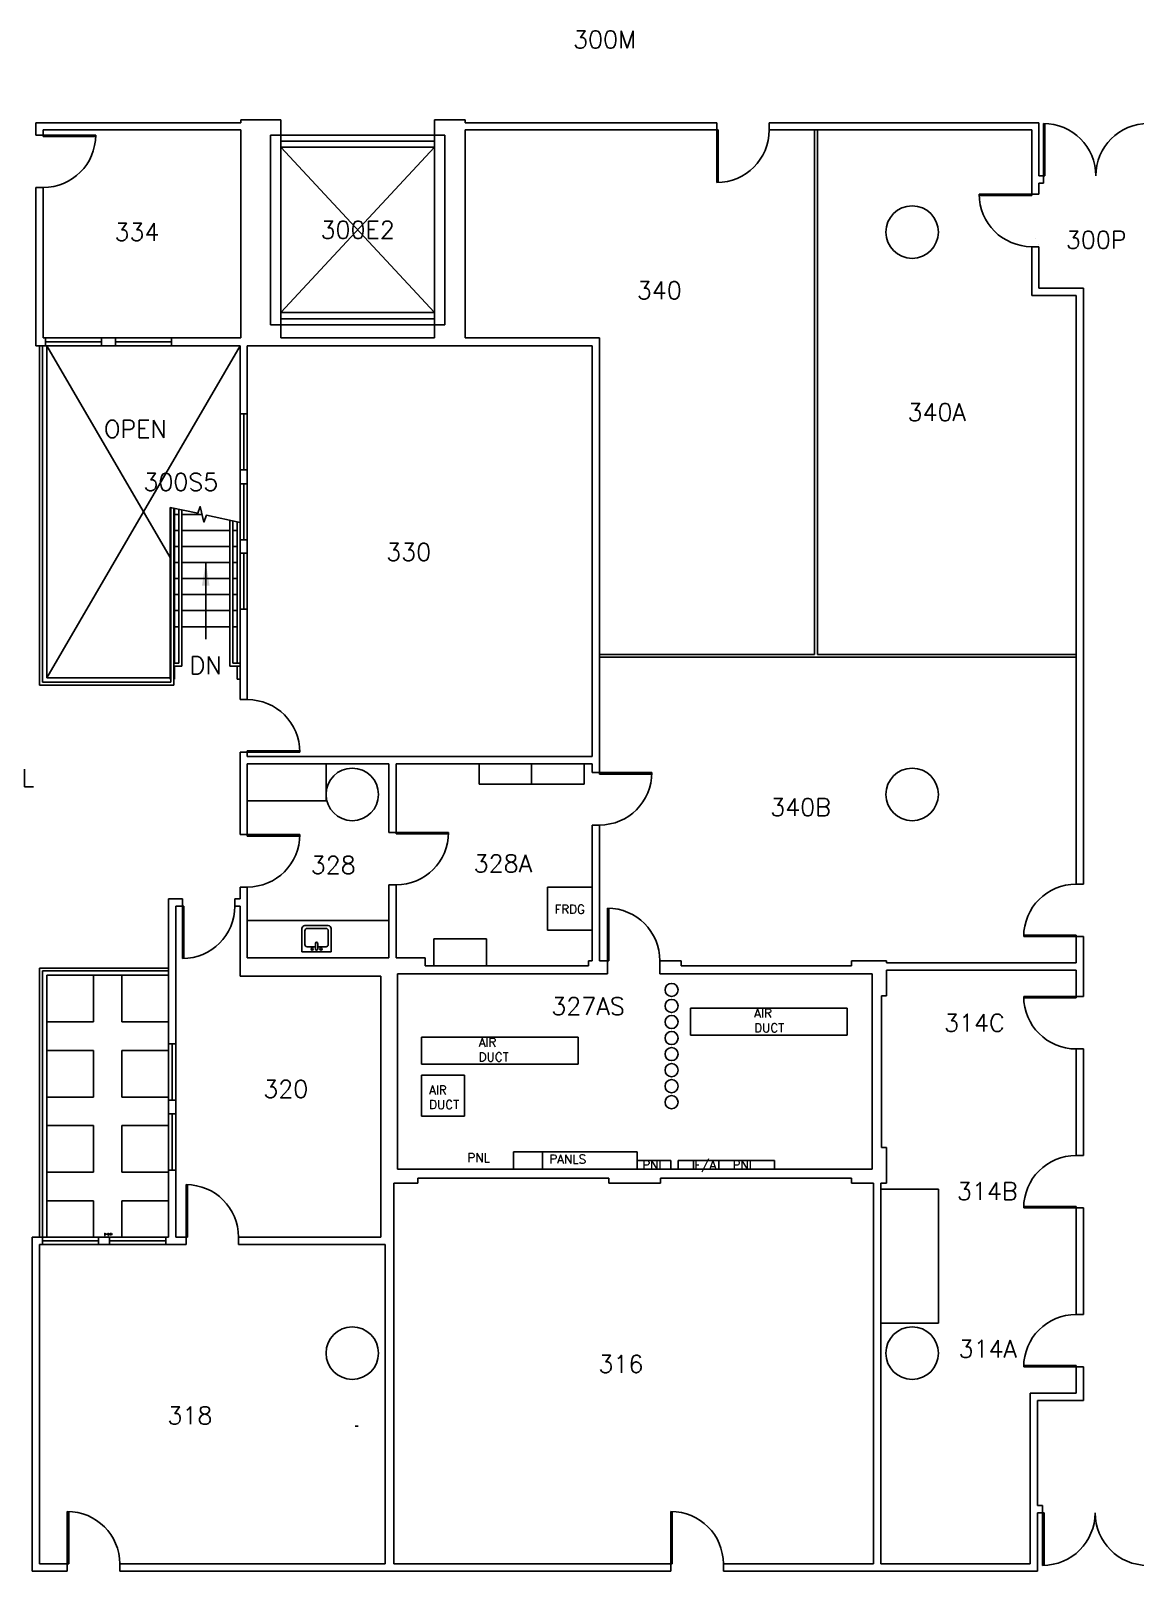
# Model space of a CAD drawing. Header units: inches. Extents: x -10292 to -5324, y 13584 to 17309.
# Drawn here: x -9439 to -8682, y 14906 to 15962 of the extents above; entities that cross this region are included whole.
import ezdxf
from ezdxf.enums import TextEntityAlignment as Align

# ---------------------------------------------------------------- set-up
doc = ezdxf.new("R2010")
doc.units = ezdxf.units.IN
doc.header["$MEASUREMENT"] = 0
doc.layers.get('0').update_dxf_attribs({"plot": 0})
for name, color, linetype in [('A-AREA-IDEN', 7, 'Continuous'), ('A-COLS', 1, 'Continuous'), ('A-DOOR', 3, 'Continuous'), ('A-EQPM', 9, 'Continuous'), ('A-FLOR', 9, 'Continuous'), ('A-FLOR-CASE', 11, 'Continuous'), ('A-FLOR-EVTR', 3, 'Continuous'), ('A-FLOR-HRAL', 4, 'Continuous'), ('A-FLOR-PFIX', 9, 'Continuous'), ('A-FLOR-STRS', 9, 'Continuous'), ('A-FURN', 9, 'Continuous'), ('A-GLAZ', 5, 'Continuous'), ('A-WALL-FULL', 7, 'Continuous'), ('A-WALL-PRTN', 9, 'Continuous')]:
    doc.layers.add(name, color=color, linetype=linetype)
doc.layers.get('0').off()
doc.styles.get("Standard").update_dxf_attribs({"font": 'romans.shx', "height": 12})
doc.dimstyles.get("Standard").update_dxf_attribs({"dimtxt": 0.18, "dimasz": 0.18, "dimexe": 0.18, "dimexo": 0.0625, "dimgap": 0.09, "dimtad": 0, "dimtih": 1, "dimtoh": 1, "dimdec": 4, "dimzin": 0, "dimdsep": 46, "dimtxsty": 'Standard', "dimcen": 0.09, "dimadec": 0, "dimazin": 0, "dimtfac": 1, "dimtdec": 4, "dimtofl": 0, "dimtmove": 0, "dimatfit": 3, "dimfxl": 0, "dimtolj": 1, "dimtzin": 0, "dimarcsym": 0})

# ---------------------------------------------------------------- blocks, each defined once
blk = doc.blocks.new('SINKSQUARE')
at = {"layer": 'A-FLOR-PFIX'}
for p, q in [((-10, 0), (10, 0)), ((-0.8, -1.8), (-0.8, -5.8)), ((0.7, -1.8), (0.7, -5.8))]:
    blk.add_line(p, q, dxfattribs=at)
for points in [[(10, 0), (10, -16, -0.414214), (8, -18), (-8, -18, -0.414214), (-10, -16), (-10, 0)], [(0.7, -3.5), (6.5, -3.5, -0.414214), (8, -5), (8, -14.5, -0.414214), (6.5, -16), (-6.5, -16, -0.414214), (-8, -14.5), (-8, -5, -0.414214), (-6.5, -3.5), (-0.8, -3.5)]]:
    blk.add_lwpolyline(points, format="xyb", dxfattribs=at)
for centre in [(-3, -2), (3, -2)]:
    blk.add_circle(centre, 0.75, dxfattribs=at)
for centre, start, end in [((0, -1.8), 0, 180), ((0, -5.8), 180, 0)]:
    blk.add_arc(centre, 0.75, start, end, dxfattribs=at)
for tag, p in [('INFO_BLOCK_ID', (0, 0)), ('ROOM_NUMBER', (0, -9)), ('SM_DESCRIPTION', (0, -18)), ('HEIGHT', (0, -27)), ('COMMENT', (0, -36))]:
    blk.add_attdef(tag, text='', height=6).set_placement(p, align=Align.CENTER)

msp = doc.modelspace()

# ---------------------------------------------------------------- linework, layer by layer
at = {"layer": 'A-COLS'}
for centre in [(-8834.8, 15824.3), (-9218.8, 15438.8), (-8834.8, 15438.8), (-9218.8, 15055.8), (-8834.8, 15055.8)]:
    msp.add_circle(centre, 18, dxfattribs=at)
at = {"layer": 'A-DOOR'}
for p, q in [((-8968.8, 15894.3), (-8968.8, 15858.3)), ((-8968.8, 15894.3), (-8967.8, 15894.3)), ((-8967.8, 15894.3), (-8967.8, 15858.3)), ((-8744.8, 15862.8), (-8744.8, 15898.8)), ((-8743.8, 15862.8), (-8743.8, 15898.8)), ((-9430.8, 15890.8), (-9394.8, 15890.8)), ((-9430.8, 15890.8), (-9430.8, 15889.8)), ((-9430.8, 15889.8), (-9394.8, 15889.8)), ((-8744.8, 15862.8), (-8743.8, 15862.8)), ((-8752.8, 15850.3), (-8788.8, 15850.3)), ((-8752.8, 15850.3), (-8752.8, 15849.3)), ((-8752.8, 15849.3), (-8788.8, 15849.3)), ((-9290.8, 15467.8), (-9290.8, 15468.8)), ((-9290.8, 15468.8), (-9254.8, 15468.8)), ((-9290.8, 15467.8), (-9254.8, 15467.8)), ((-9049.3, 15453.8), (-9013.3, 15453.8)), ((-9049.3, 15453.8), (-9049.3, 15452.8)), ((-9049.3, 15452.8), (-9013.3, 15452.8)), ((-9290.8, 15411.3), (-9254.8, 15411.3)), ((-9290.8, 15411.3), (-9290.8, 15410.3)), ((-9290.8, 15410.3), (-9254.8, 15410.3)), ((-9188.8, 15412.8), (-9152.8, 15412.8)), ((-9188.8, 15412.8), (-9188.8, 15411.8)), ((-9188.8, 15411.8), (-9152.8, 15411.8)), ((-9335.3, 15362.3), (-9335.3, 15326.3)), ((-9335.3, 15362.3), (-9334.3, 15362.3)), ((-9334.3, 15362.3), (-9334.3, 15326.3)), ((-9043.8, 15324.8), (-9043.8, 15360.8)), ((-9042.8, 15324.8), (-9042.8, 15360.8)), ((-8722.3, 15342.3), (-8758.3, 15342.3)), ((-8722.3, 15341.3), (-8758.3, 15341.3)), ((-8722.3, 15341.3), (-8722.3, 15342.3)), ((-9043.8, 15324.8), (-9042.8, 15324.8)), ((-8722.3, 15300.3), (-8758.3, 15300.3)), ((-8722.3, 15299.3), (-8758.3, 15299.3)), ((-8722.3, 15300.3), (-8722.3, 15299.3)), ((-9332.8, 15135.3), (-9332.8, 15171.3)), ((-9331.8, 15135.3), (-9331.8, 15171.3)), ((-8722.3, 15156.3), (-8758.3, 15156.3)), ((-8722.3, 15155.3), (-8758.3, 15155.3)), ((-8722.3, 15155.3), (-8722.3, 15156.3)), ((-9332.8, 15135.3), (-9331.8, 15135.3)), ((-8722.3, 15047.3), (-8758.3, 15047.3)), ((-8722.3, 15046.3), (-8758.3, 15046.3)), ((-8722.3, 15046.3), (-8722.3, 15047.3)), ((-9414.3, 14911.3), (-9414.3, 14947.3)), ((-9413.3, 14911.3), (-9413.3, 14947.3)), ((-9000.3, 14911.3), (-9000.3, 14947.3)), ((-8999.3, 14911.3), (-8999.3, 14947.3)), ((-8745.3, 14946.3), (-8745.3, 14910.3)), ((-8745.3, 14946.3), (-8744.3, 14946.3)), ((-8744.3, 14946.3), (-8744.3, 14910.3)), ((-9414.3, 14911.3), (-9413.3, 14911.3)), ((-9000.3, 14911.3), (-8999.3, 14911.3))]:
    msp.add_line(p, q, dxfattribs=at)
for centre, start, end in [((-8968.8, 15894.3), 270, 0), ((-8744.8, 15862.8), 0, 90), ((-8672.8, 15862.8), 90, 180), ((-9430.8, 15890.8), 270, 0), ((-8752.8, 15850.3), 180, 270), ((-9290.8, 15467.8), 0, 90), ((-9049.3, 15453.8), 270, 0), ((-9290.8, 15411.3), 270, 0), ((-9188.8, 15412.8), 270, 0), ((-8722.3, 15341.3), 90, 180), ((-9335.3, 15362.3), 270, 0), ((-9043.8, 15324.8), 0, 90), ((-8722.3, 15300.3), 180, 270), ((-8722.3, 15155.3), 90, 180), ((-9332.8, 15135.3), 0, 90), ((-8722.3, 15046.3), 90, 180), ((-9414.3, 14911.3), 0, 90), ((-9000.3, 14911.3), 0, 90), ((-8745.3, 14946.3), 270, 0), ((-8673.3, 14946.3), 180, 270)]:
    msp.add_arc(centre, 36, start, end, dxfattribs=at)
at = {"layer": 'A-EQPM'}
for p, q in [((-9084.8, 15375.3), (-9084.8, 15345.8)), ((-9054.3, 15375.3), (-9084.8, 15375.3)), ((-9054.3, 15345.8), (-9084.8, 15345.8)), ((-8879.3, 15292.3), (-8986.8, 15292.3)), ((-8986.8, 15292.3), (-8986.8, 15273.8)), ((-8879.3, 15292.3), (-8879.3, 15273.8)), ((-9171.3, 15272.3), (-9063.8, 15272.3)), ((-9171.3, 15272.3), (-9171.3, 15253.8)), ((-9063.8, 15272.3), (-9063.8, 15253.8)), ((-8879.3, 15273.8), (-8986.8, 15273.8)), ((-9171.3, 15253.8), (-9063.8, 15253.8)), ((-9171.3, 15246.3), (-9141.8, 15246.3)), ((-9171.3, 15246.3), (-9171.3, 15218.3)), ((-9141.8, 15246.3), (-9141.8, 15218.3)), ((-9171.3, 15218.3), (-9141.8, 15218.3)), ((-9108.3, 15193.8), (-9108.3, 15181.8)), ((-9108.3, 15193.8), (-9023.3, 15193.8)), ((-9088.3, 15193.8), (-9088.3, 15181.8)), ((-9023.3, 15193.8), (-9023.3, 15181.8)), ((-9023.3, 15187.8), (-9000.3, 15187.8)), ((-9000.3, 15187.8), (-9000.3, 15181.8)), ((-8995.3, 15187.8), (-8995.3, 15181.8)), ((-8995.3, 15187.8), (-8929.3, 15187.8)), ((-8984.8, 15187.8), (-8984.8, 15181.8)), ((-8967.3, 15187.8), (-8967.3, 15181.8)), ((-8929.3, 15187.8), (-8929.3, 15181.8))]:
    msp.add_line(p, q, dxfattribs=at)
for centre in [(-8999.8, 15304.8), (-8999.8, 15293.8), (-8999.8, 15282.8), (-8999.8, 15271.8), (-8999.8, 15260.8), (-8999.8, 15249.8), (-8999.8, 15238.8), (-8999.8, 15227.8)]:
    msp.add_circle(centre, 4.5, dxfattribs=at)
at = {"layer": 'A-FLOR'}
for p, q in [((-9428.3, 15518.8), (-9428.3, 15746.3)), ((-9295.8, 15746.3), (-9428.3, 15518.8)), ((-9428.3, 15746.3), (-9343.8, 15601.2)), ((-9343.8, 15635.6), (-9343.8, 15517.8)), ((-9340.8, 15635), (-9340.8, 15528.8)), ((-9297.8, 15625.6), (-9297.8, 15528.8)), ((-9340.8, 15526.8), (-9340.8, 15517.8)), ((-9297.8, 15526.8), (-9297.8, 15517.8)), ((-9428.3, 15518.8), (-9343.8, 15518.8)), ((-9343.3, 15517.8), (-9343.8, 15517.8)), ((-9340.8, 15517.8), (-9341.3, 15517.8)), ((-9297.8, 15517.8), (-9295.8, 15517.8)), ((-9428.3, 15314.8), (-9428.3, 15135.3)), ((-9428.3, 15314.8), (-9344.8, 15314.8)), ((-9396.3, 15314.8), (-9396.3, 15282.8)), ((-9376.8, 15282.8), (-9376.8, 15314.8)), ((-9428.3, 15282.8), (-9396.3, 15282.8)), ((-9376.8, 15282.8), (-9344.8, 15282.8)), ((-9428.3, 15263.3), (-9396.3, 15263.3)), ((-9396.3, 15263.3), (-9396.3, 15231.3)), ((-9376.8, 15231.3), (-9376.8, 15263.3)), ((-9376.8, 15263.3), (-9344.8, 15263.3)), ((-9428.3, 15231.3), (-9396.3, 15231.3)), ((-9376.8, 15231.3), (-9344.8, 15231.3)), ((-9428.3, 15211.8), (-9396.3, 15211.8)), ((-9396.3, 15211.8), (-9396.3, 15179.8)), ((-9376.8, 15179.8), (-9376.8, 15211.8)), ((-9376.8, 15211.8), (-9344.8, 15211.8)), ((-9428.3, 15179.8), (-9396.3, 15179.8)), ((-9376.8, 15179.8), (-9344.8, 15179.8)), ((-9428.3, 15160.3), (-9396.3, 15160.3)), ((-9396.3, 15160.3), (-9396.3, 15135.3)), ((-9376.8, 15135.3), (-9376.8, 15160.3)), ((-9376.8, 15160.3), (-9344.8, 15160.3))]:
    msp.add_line(p, q, dxfattribs=at)
at = {"layer": 'A-FLOR-CASE'}
for p, q in [((-9236.8, 15459.8), (-9236.8, 15434.3)), ((-9131.8, 15459.8), (-9131.8, 15445.8)), ((-9095.8, 15459.8), (-9095.8, 15445.8)), ((-9059.8, 15459.8), (-9059.8, 15445.8)), ((-9131.8, 15445.8), (-9059.8, 15445.8)), ((-9236.8, 15434.3), (-9290.8, 15434.3)), ((-9193.8, 15352.3), (-9290.8, 15352.3)), ((-9126.8, 15339.8), (-9162.8, 15339.8)), ((-9162.8, 15339.8), (-9162.8, 15321.3)), ((-9126.8, 15339.8), (-9126.8, 15321.3))]:
    msp.add_line(p, q, dxfattribs=at)
at = {"layer": 'A-FLOR-EVTR'}
for p, q in [((-9162.3, 15890.8), (-9267.8, 15890.8)), ((-9267.8, 15760.8), (-9267.8, 15890.8)), ((-9162.3, 15886.7), (-9267.8, 15886.7)), ((-9267.8, 15882.6), (-9162.3, 15769.1)), ((-9162.3, 15882.6), (-9267.8, 15769.1)), ((-9267.8, 15882.6), (-9162.3, 15882.6)), ((-9162.3, 15760.8), (-9162.3, 15890.8)), ((-9162.3, 15769.1), (-9267.8, 15769.1)), ((-9162.3, 15764.9), (-9267.8, 15764.9)), ((-9162.3, 15760.8), (-9267.8, 15760.8))]:
    msp.add_line(p, q, dxfattribs=at)
at = {"layer": 'A-FLOR-HRAL'}
for p, q in [((-9433.3, 15513.8), (-9433.3, 15746.3)), ((-9431.3, 15515.8), (-9431.3, 15746.3)), ((-9343.3, 15635.5), (-9343.3, 15515.8)), ((-9341.3, 15635.1), (-9341.3, 15513.8)), ((-9337.8, 15634.3), (-9337.8, 15528.8)), ((-9335.8, 15633.9), (-9335.8, 15526.8)), ((-9302.8, 15626.7), (-9302.8, 15526.8)), ((-9300.8, 15626.2), (-9300.8, 15528.8)), ((-9337.8, 15528.8), (-9341.3, 15528.8)), ((-9335.8, 15526.8), (-9341.3, 15526.8)), ((-9295.8, 15526.8), (-9302.8, 15526.8)), ((-9295.8, 15528.8), (-9300.8, 15528.8)), ((-9433.3, 15513.8), (-9341.3, 15513.8)), ((-9431.3, 15515.8), (-9343.3, 15515.8)), ((-9433.3, 15319.8), (-9344.8, 15319.8)), ((-9433.3, 15319.8), (-9433.3, 15135.3)), ((-9431.3, 15317.8), (-9344.8, 15317.8)), ((-9431.3, 15317.8), (-9431.3, 15135.3))]:
    msp.add_line(p, q, dxfattribs=at)
at = {"layer": 'A-FLOR-STRS'}
for p, q in [((-9337.8, 15630.8), (-9340.8, 15630.8)), ((-9321.8, 15630.8), (-9335.8, 15630.8)), ((-9337.8, 15619.8), (-9340.8, 15619.8)), ((-9302.8, 15619.8), (-9335.8, 15619.8)), ((-9297.8, 15619.8), (-9300.8, 15619.8)), ((-9337.8, 15608.8), (-9340.8, 15608.8)), ((-9302.8, 15608.8), (-9335.8, 15608.8)), ((-9297.8, 15608.8), (-9300.8, 15608.8)), ((-9337.8, 15597.8), (-9340.8, 15597.8)), ((-9302.8, 15597.8), (-9335.8, 15597.8)), ((-9297.8, 15597.8), (-9300.8, 15597.8)), ((-9337.8, 15586.8), (-9340.8, 15586.8)), ((-9302.8, 15586.8), (-9335.8, 15586.8)), ((-9297.8, 15586.8), (-9300.8, 15586.8)), ((-9337.8, 15575.8), (-9340.8, 15575.8)), ((-9302.8, 15575.8), (-9335.8, 15575.8)), ((-9297.8, 15575.8), (-9300.8, 15575.8)), ((-9337.8, 15564.8), (-9340.8, 15564.8)), ((-9302.8, 15564.8), (-9335.8, 15564.8)), ((-9297.8, 15564.8), (-9300.8, 15564.8)), ((-9337.8, 15553.8), (-9340.8, 15553.8)), ((-9302.8, 15553.8), (-9335.8, 15553.8)), ((-9297.8, 15553.8), (-9300.8, 15553.8))]:
    msp.add_line(p, q, dxfattribs=at)
msp.add_lwpolyline([(-9295.8, 15625.1), (-9318.8, 15630.2), (-9320.6, 15625.5), (-9323.1, 15636.1), (-9324.8, 15631.5), (-9343.8, 15635.6)], dxfattribs=at)
at = {"layer": 'A-FURN'}
for p, q in [((-8856.3, 15168.3), (-8816.8, 15168.3)), ((-8816.8, 15168.3), (-8816.8, 15076.3)), ((-8856.3, 15076.3), (-8816.8, 15076.3))]:
    msp.add_line(p, q, dxfattribs=at)
at = {"layer": 'A-GLAZ'}
for p, q in [((-9390.8, 15751.8), (-9429.3, 15751.8)), ((-9390.8, 15749.1), (-9429.3, 15749.1)), ((-9390.8, 15746.3), (-9429.3, 15746.3)), ((-9342.8, 15751.8), (-9381.3, 15751.8)), ((-9342.8, 15749.1), (-9381.3, 15749.1)), ((-9342.8, 15746.3), (-9381.3, 15746.3)), ((-9295.8, 15699.8), (-9295.8, 15661.3)), ((-9293.3, 15699.8), (-9293.3, 15661.3)), ((-9290.8, 15699.8), (-9290.8, 15661.3)), ((-9295.8, 15651.8), (-9295.8, 15613.3)), ((-9293.3, 15651.8), (-9293.3, 15613.3)), ((-9290.8, 15651.8), (-9290.8, 15613.3)), ((-9295.8, 15604.3), (-9295.8, 15565.8)), ((-9293.3, 15604.3), (-9293.3, 15565.8)), ((-9290.8, 15604.3), (-9290.8, 15565.8)), ((-9344.8, 15229.3), (-9344.8, 15267.8)), ((-9342.3, 15229.3), (-9342.3, 15267.8)), ((-9339.8, 15229.3), (-9339.8, 15267.8)), ((-9344.8, 15181.3), (-9344.8, 15219.8)), ((-9342.3, 15181.3), (-9342.3, 15219.8)), ((-9339.8, 15181.3), (-9339.8, 15219.8)), ((-9392.8, 15135.3), (-9431.3, 15135.3)), ((-9392.8, 15132.8), (-9431.3, 15132.8)), ((-9346.8, 15135.3), (-9385.3, 15135.3)), ((-9346.8, 15132.8), (-9385.3, 15132.8)), ((-9392.8, 15130.3), (-9431.3, 15130.3)), ((-9346.8, 15130.3), (-9385.3, 15130.3))]:
    msp.add_line(p, q, dxfattribs=at)
at = {"layer": 'A-WALL-FULL'}
for p, q in [((-9295.3, 15899.3), (-9435.8, 15899.3)), ((-9435.8, 15899.3), (-9435.8, 15890.8)), ((-9295.3, 15894.3), (-9430.8, 15894.3)), ((-9430.8, 15894.3), (-9430.8, 15890.8)), ((-9267.8, 15901.3), (-9295.3, 15901.3)), ((-9295.3, 15901.3), (-9295.3, 15899.3)), ((-9295.3, 15894.3), (-9295.3, 15751.8)), ((-9267.8, 15901.3), (-9267.8, 15890.8)), ((-9141.3, 15901.3), (-9162.3, 15901.3)), ((-9162.3, 15901.3), (-9162.3, 15890.8)), ((-9141.3, 15899.3), (-9141.3, 15901.3)), ((-8968.8, 15899.3), (-9141.3, 15899.3)), ((-9141.3, 15751.8), (-9141.3, 15894.3)), ((-8968.8, 15894.3), (-9141.3, 15894.3)), ((-8968.8, 15899.3), (-8968.8, 15894.3)), ((-8747.8, 15899.3), (-8932.8, 15899.3)), ((-8932.8, 15899.3), (-8932.8, 15894.3)), ((-8752.8, 15894.3), (-8932.8, 15894.3)), ((-8752.8, 15894.3), (-8752.8, 15850.3)), ((-8747.8, 15862.8), (-8747.8, 15899.3)), ((-9435.8, 15890.8), (-9430.8, 15890.8)), ((-9267.8, 15890.8), (-9274.8, 15890.8)), ((-9274.8, 15890.8), (-9274.8, 15760.8)), ((-9162.3, 15890.8), (-9155.3, 15890.8)), ((-9155.3, 15890.8), (-9155.3, 15760.8)), ((-8744.8, 15862.8), (-8747.8, 15862.8)), ((-8744.8, 15862.8), (-8744.8, 15857.8)), ((-9435.8, 15854.8), (-9435.8, 15746.3)), ((-9435.8, 15854.8), (-9430.8, 15854.8)), ((-9430.8, 15854.8), (-9430.8, 15751.8)), ((-8747.8, 15850.3), (-8752.8, 15850.3)), ((-8744.8, 15857.8), (-8747.8, 15857.8)), ((-8747.8, 15857.8), (-8747.8, 15850.3)), ((-8750.2, 15820.2), (-8750.2, 15820.2)), ((-8752.8, 15814.3), (-8752.8, 15780.8)), ((-8747.8, 15814.3), (-8752.8, 15814.3)), ((-8747.8, 15815.8), (-8747.8, 15815.8)), ((-8747.8, 15814.3), (-8747.8, 15785.8)), ((-8722.3, 15780.8), (-8752.8, 15780.8)), ((-8717.3, 15785.8), (-8747.8, 15785.8)), ((-8722.3, 15780.8), (-8722.3, 15377.3)), ((-8717.3, 15785.8), (-8717.3, 15377.3)), ((-9267.8, 15760.8), (-9274.8, 15760.8)), ((-9267.8, 15760.8), (-9267.8, 15751.8)), ((-9162.3, 15760.8), (-9162.3, 15751.8)), ((-9162.3, 15760.8), (-9155.3, 15760.8)), ((-9429.3, 15746.3), (-9435.8, 15746.3)), ((-9429.3, 15751.8), (-9430.8, 15751.8)), ((-9429.3, 15751.8), (-9429.3, 15746.3)), ((-9381.3, 15751.8), (-9390.8, 15751.8)), ((-9390.8, 15751.8), (-9390.8, 15746.3)), ((-9381.3, 15746.3), (-9390.8, 15746.3)), ((-9381.3, 15751.8), (-9381.3, 15746.3)), ((-9295.3, 15751.8), (-9342.8, 15751.8)), ((-9342.8, 15751.8), (-9342.8, 15746.3)), ((-9295.8, 15746.3), (-9342.8, 15746.3)), ((-9295.8, 15746.3), (-9295.8, 15699.8)), ((-9290.8, 15746.3), (-9290.8, 15699.8)), ((-9054.3, 15746.3), (-9290.8, 15746.3)), ((-9162.3, 15751.8), (-9267.8, 15751.8)), ((-9049.3, 15751.8), (-9141.3, 15751.8)), ((-9054.3, 15746.3), (-9054.3, 15464.8)), ((-9049.3, 15751.8), (-9049.3, 15453.8)), ((-9290.8, 15699.8), (-9295.8, 15699.8)), ((-9290.8, 15661.3), (-9295.8, 15661.3)), ((-9295.8, 15661.3), (-9295.8, 15651.8)), ((-9290.8, 15661.3), (-9290.8, 15651.8)), ((-9290.8, 15651.8), (-9295.8, 15651.8)), ((-9290.8, 15613.3), (-9295.8, 15613.3)), ((-9295.8, 15613.3), (-9295.8, 15604.3)), ((-9290.8, 15613.3), (-9290.8, 15604.3)), ((-9290.8, 15604.3), (-9295.8, 15604.3)), ((-9295.8, 15565.8), (-9295.8, 15503.8)), ((-9290.8, 15565.8), (-9295.8, 15565.8)), ((-9290.8, 15565.8), (-9290.8, 15503.8)), ((-9295.8, 15503.8), (-9290.8, 15503.8)), ((-9295.8, 15467.8), (-9290.8, 15467.8)), ((-9295.8, 15467.8), (-9295.8, 15411.3)), ((-9290.8, 15467.8), (-9290.8, 15464.8)), ((-9054.3, 15464.8), (-9290.8, 15464.8)), ((-9193.8, 15459.8), (-9290.8, 15459.8)), ((-9290.8, 15459.8), (-9290.8, 15411.3)), ((-9193.8, 15459.8), (-9193.8, 15412.8)), ((-9188.8, 15459.8), (-9188.8, 15412.8)), ((-9188.8, 15459.8), (-9054.3, 15459.8)), ((-9054.3, 15459.8), (-9054.3, 15453.8)), ((-9049.3, 15453.8), (-9054.3, 15453.8)), ((-9054.3, 15417.8), (-9054.3, 15324.8)), ((-9049.3, 15417.8), (-9054.3, 15417.8)), ((-9049.3, 15417.8), (-9049.3, 15324.8)), ((-9295.8, 15411.3), (-9290.8, 15411.3)), ((-9193.8, 15412.8), (-9188.8, 15412.8)), ((-9295.8, 15375.3), (-9295.8, 15367.3)), ((-9295.8, 15375.3), (-9290.8, 15375.3)), ((-9290.8, 15375.3), (-9290.8, 15326.8)), ((-9193.8, 15376.8), (-9193.8, 15326.8)), ((-9193.8, 15376.8), (-9188.8, 15376.8)), ((-9188.8, 15376.8), (-9188.8, 15326.8)), ((-8717.3, 15377.3), (-8722.3, 15377.3)), ((-9335.3, 15367.3), (-9344.8, 15367.3)), ((-9344.8, 15267.8), (-9344.8, 15367.3)), ((-9335.3, 15367.3), (-9335.3, 15362.3)), ((-9295.8, 15367.3), (-9299.3, 15367.3)), ((-9299.3, 15367.3), (-9299.3, 15362.3)), ((-9335.3, 15362.3), (-9339.8, 15362.3)), ((-9339.8, 15267.8), (-9339.8, 15362.3)), ((-9295.8, 15362.3), (-9299.3, 15362.3)), ((-9295.8, 15362.3), (-9295.8, 15314.3)), ((-8722.3, 15341.3), (-8722.3, 15323.3)), ((-8717.3, 15341.3), (-8722.3, 15341.3)), ((-8717.3, 15341.3), (-8717.3, 15300.3)), ((-9193.8, 15326.8), (-9290.8, 15326.8)), ((-9168.8, 15326.8), (-9188.8, 15326.8)), ((-9168.8, 15321.3), (-9168.8, 15326.8)), ((-9056.8, 15321.3), (-9056.8, 15324.8)), ((-9056.8, 15324.8), (-9054.3, 15324.8)), ((-9049.3, 15324.8), (-9043.8, 15324.8)), ((-9043.8, 15324.8), (-9043.8, 15315.8)), ((-9007.8, 15324.8), (-8993.3, 15324.8)), ((-9007.8, 15324.8), (-9007.8, 15315.8)), ((-8993.3, 15321.3), (-8993.3, 15324.8)), ((-8852.3, 15324.8), (-8876.3, 15324.8)), ((-8876.3, 15321.3), (-8876.3, 15324.8)), ((-8876.3, 15324.8), (-8855.8, 15324.8)), ((-8852.3, 15324.8), (-8852.3, 15323.3)), ((-8722.3, 15323.3), (-8852.3, 15323.3)), ((-9295.8, 15314.3), (-9199.3, 15314.3)), ((-9199.3, 15135.3), (-9199.3, 15314.3)), ((-9187.8, 15315.8), (-9187.8, 15181.8)), ((-9187.8, 15315.8), (-9043.8, 15315.8)), ((-9056.8, 15321.3), (-9168.8, 15321.3)), ((-9007.8, 15315.8), (-8862.3, 15315.8)), ((-8993.3, 15321.3), (-8876.3, 15321.3)), ((-8862.3, 15315.8), (-8862.3, 15181.8)), ((-8722.3, 15318.3), (-8852.3, 15318.3)), ((-8852.3, 15318.3), (-8852.3, 15300.8)), ((-8722.3, 15318.3), (-8722.3, 15299.3)), ((-8852.3, 15300.8), (-8855.8, 15300.8)), ((-8855.8, 15300.8), (-8855.8, 15196.8)), ((-8717.3, 15300.3), (-8722.3, 15300.3)), ((-9339.8, 15267.8), (-9344.8, 15267.8)), ((-8722.3, 15264.3), (-8722.3, 15191.3)), ((-8717.3, 15264.3), (-8722.3, 15264.3)), ((-8717.3, 15264.3), (-8717.3, 15191.3)), ((-9344.8, 15219.8), (-9344.8, 15229.3)), ((-9339.8, 15229.3), (-9344.8, 15229.3)), ((-9339.8, 15219.8), (-9339.8, 15229.3)), ((-9339.8, 15219.8), (-9344.8, 15219.8)), ((-8852.3, 15196.8), (-8855.8, 15196.8)), ((-8852.3, 15172.3), (-8852.3, 15196.8)), ((-8717.3, 15191.3), (-8722.3, 15191.3)), ((-9344.8, 15135.3), (-9344.8, 15181.3)), ((-9339.8, 15181.3), (-9344.8, 15181.3)), ((-9339.8, 15135.3), (-9339.8, 15181.3)), ((-9187.8, 15181.8), (-8862.3, 15181.8)), ((-9173.8, 15175.8), (-9173.8, 15172.3)), ((-9173.8, 15175.8), (-9042.8, 15175.8)), ((-9042.8, 15175.8), (-9042.8, 15172.3)), ((-9007.3, 15175.8), (-9007.3, 15172.3)), ((-9007.3, 15175.8), (-8876.3, 15175.8)), ((-8876.3, 15175.8), (-8876.3, 15172.3)), ((-9190.3, 15172.3), (-9173.8, 15172.3)), ((-9190.3, 14911.3), (-9190.3, 15172.3)), ((-9007.3, 15172.3), (-9042.8, 15172.3)), ((-8876.3, 15172.3), (-8861.3, 15172.3)), ((-8861.3, 15172.3), (-8876.3, 15172.3)), ((-8861.3, 15172.3), (-8861.3, 14911.3)), ((-8852.3, 15172.3), (-8856.3, 15172.3)), ((-8856.3, 15172.3), (-8856.3, 14911.3)), ((-8856.3, 15172.3), (-8852.3, 15172.3)), ((-8722.3, 15155.3), (-8722.3, 15082.3)), ((-8717.3, 15155.3), (-8722.3, 15155.3)), ((-8717.3, 15155.3), (-8717.3, 15082.3)), ((-9438.3, 14906.3), (-9438.3, 15135.3)), ((-9431.3, 15135.3), (-9438.3, 15135.3)), ((-9431.3, 15130.3), (-9431.3, 15135.3)), ((-9392.8, 15130.3), (-9392.8, 15135.3)), ((-9385.3, 15135.3), (-9392.8, 15135.3)), ((-9385.3, 15130.3), (-9385.3, 15135.3)), ((-9344.8, 15135.3), (-9346.8, 15135.3)), ((-9346.8, 15130.3), (-9346.8, 15135.3)), ((-9332.8, 15135.3), (-9339.8, 15135.3)), ((-9332.8, 15135.3), (-9332.8, 15130.3)), ((-9199.3, 15135.3), (-9296.8, 15135.3)), ((-9296.8, 15135.3), (-9296.8, 15130.3)), ((-9433.3, 14911.3), (-9433.3, 15130.3)), ((-9431.3, 15130.3), (-9433.3, 15130.3)), ((-9385.3, 15130.3), (-9392.8, 15130.3)), ((-9332.8, 15130.3), (-9346.8, 15130.3)), ((-9196.3, 15130.3), (-9296.8, 15130.3)), ((-9196.3, 14911.3), (-9196.3, 15130.3)), ((-8717.3, 15082.3), (-8722.3, 15082.3)), ((-8722.3, 15046.3), (-8722.3, 15028.3)), ((-8717.3, 15046.3), (-8722.3, 15046.3)), ((-8717.3, 15046.3), (-8717.3, 15023.3)), ((-8753.8, 15028.3), (-8753.8, 14911.3)), ((-8722.3, 15028.3), (-8753.8, 15028.3)), ((-8748.8, 15023.3), (-8748.8, 14951.3)), ((-8717.3, 15023.3), (-8748.8, 15023.3)), ((-8745.3, 14951.3), (-8748.8, 14951.3)), ((-8748.8, 14946.3), (-8748.8, 14906.3)), ((-8745.3, 14946.3), (-8748.8, 14946.3)), ((-8745.3, 14951.3), (-8745.3, 14946.3)), ((-9414.3, 14911.3), (-9433.3, 14911.3)), ((-9414.3, 14906.3), (-9414.3, 14911.3)), ((-9378.3, 14906.3), (-9378.3, 14911.3)), ((-9196.3, 14911.3), (-9378.3, 14911.3)), ((-9000.3, 14911.3), (-9190.3, 14911.3)), ((-9000.3, 14906.3), (-9000.3, 14911.3)), ((-9000.3, 14906.3), (-9000.3, 14911.3)), ((-8964.3, 14906.3), (-8964.3, 14911.3)), ((-8861.3, 14911.3), (-8964.3, 14911.3)), ((-8753.8, 14911.3), (-8856.3, 14911.3)), ((-8753.8, 14911.3), (-8856.3, 14911.3)), ((-9414.3, 14906.3), (-9438.3, 14906.3)), ((-9000.3, 14906.3), (-9378.3, 14906.3)), ((-8748.8, 14906.3), (-8964.3, 14906.3))]:
    msp.add_line(p, q, dxfattribs=at)
at = {"layer": 'A-WALL-PRTN'}
for p, q in [((-8901.8, 15894.3), (-8901.8, 15534.8)), ((-8899.8, 15894.3), (-8899.8, 15534.8)), ((-8901.8, 15534.8), (-9049.3, 15534.8)), ((-8722.3, 15534.8), (-8899.8, 15534.8)), ((-8722.3, 15532.8), (-9049.3, 15532.8)), ((-9216.8, 15005.8), (-9214.8, 15005.8))]:
    msp.add_line(p, q, dxfattribs=at)

# ---------------------------------------------------------------- block references
at = {"layer": 'A-FLOR-PFIX', "rotation": 180}
msp.add_blockref('SINKSQUARE', (-9243.3, 15330.9), dxfattribs=at)

# ---------------------------------------------------------------- texts
at = {"layer": 'A-AREA-IDEN', "attachment_point": 5}
for s, insert, char_height in [('300M', (-9045.8, 15956.3), 12), ('334', (-9366.5, 15824.4), 12), ('300E2', (-9215.1, 15825.8), 12), ('300P', (-8708.6, 15819), 12), ('340', (-9008.2, 15784.4), 12), ('340A', (-8817.9, 15700.8), 12), ('300S5', (-9336.4, 15653), 12), ('330', (-9180.1, 15605), 12), ('300L', (-9456.7, 15450.1), 12), ('340B', (-8911.3, 15430.1), 12), ('328', (-9231.9, 15390.4), 12), ('328A', (-9115.5, 15391.4), 12), ('327AS', (-9057.1, 15293.6), 12), ('314C', (-8792.1, 15282.2), 12), ('320', (-9264.4, 15236.9), 12), ('314B', (-8783.3, 15166.8), 12), ('[XX]300', (-9386.1, 15137.2), 1), ('314A', (-8782.9, 15058.8), 12), ('316', (-9034.6, 15048.3), 12), ('318', (-9330.2, 15013), 12)]:
    msp.add_mtext(s, dxfattribs=dict(at, insert=insert, char_height=char_height))
at = {"layer": 'A-EQPM'}
for s, p in [('FRDG', (-9080.1, 15357.1)), ('AIR', (-8943.1, 15285.8)), ('DUCT', (-8943.1, 15275.8)), ('AIR', (-9132.1, 15265.8)), ('DUCT', (-9132.1, 15255.8)), ('AIR', (-9166.1, 15233.2)), ('DUCT', (-9166.1, 15223.2)), ('PNL', (-9139.8, 15186.8)), ('PANLS', (-9083.6, 15185.8)), ('PNL', (-9019.9, 15181.8)), ('F/A', (-8984.2, 15181.8)), ('PNL', (-8958, 15181.8))]:
    msp.add_text(s, height=6, dxfattribs=at).set_placement(p)
at = {"layer": 'A-FLOR'}
msp.add_text('OPEN', height=12, dxfattribs=at).set_placement((-9389.1, 15683.3))
at = {"layer": 'A-FLOR-STRS', "insert": (-9319.3, 15527.3), "char_height": 12, "attachment_point": 5}
msp.add_mtext_dynamic_manual_height_columns('DN', width=12.835, gutter_width=60, heights=[0], dxfattribs=at)

# ---------------------------------------------------------------- leaders
at = {"layer": 'A-FLOR-STRS'}
msp.add_leader([(-9319.3, 15597.8), (-9319.3, 15545.2)], dimstyle='Standard', override={"dimasz": 16}, dxfattribs=at)

doc.saveas('drawing.dxf')
